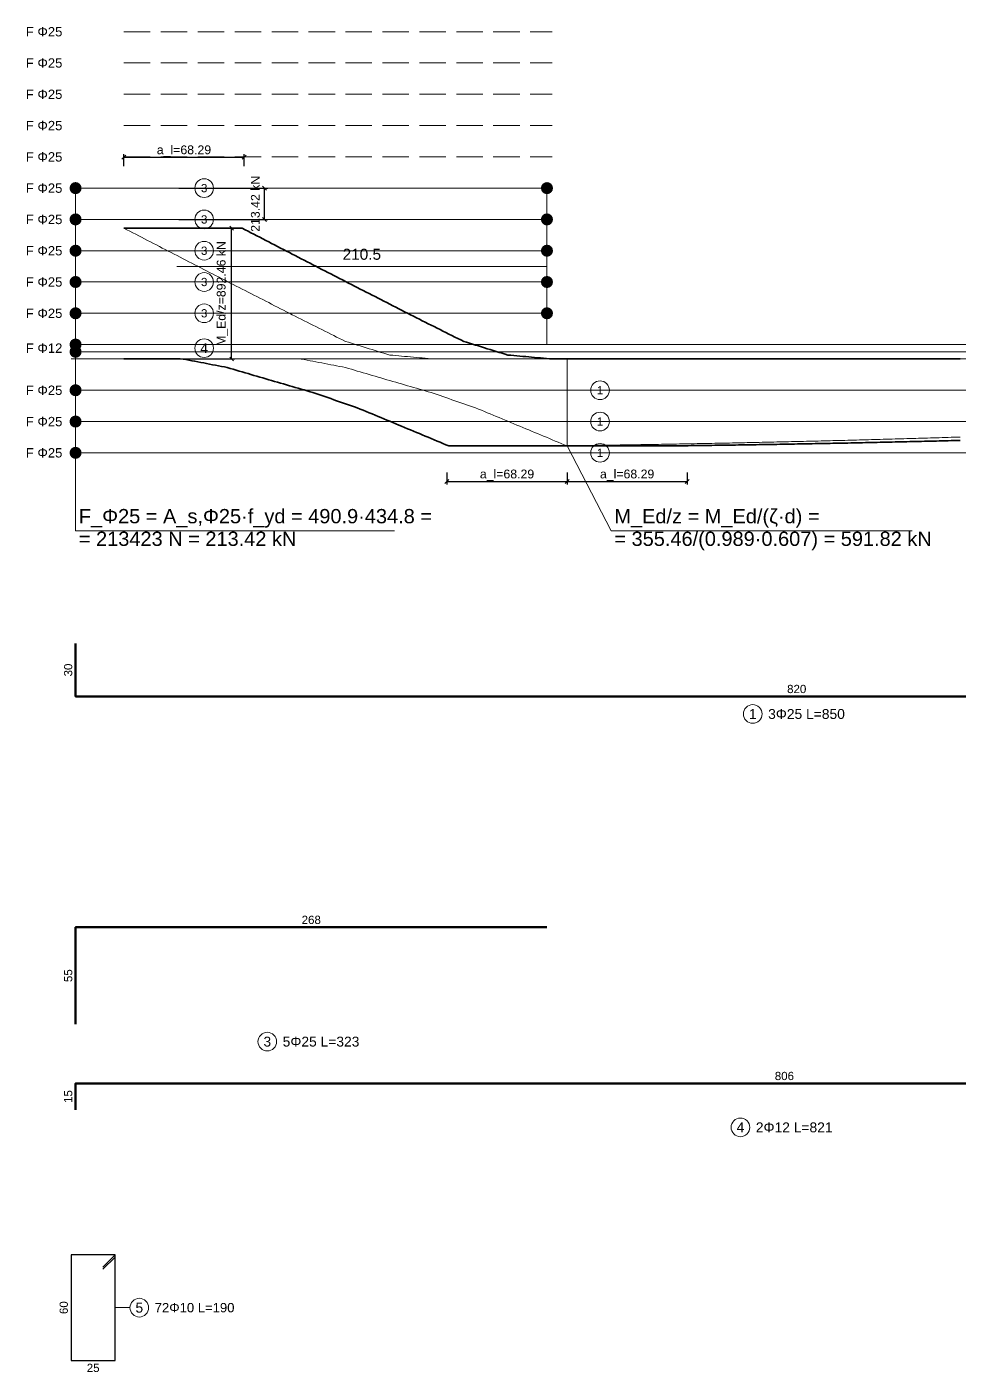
# Model space of a CAD drawing. Header units: millimetres. Extents: x -455 to 11942, y -2742 to 3320.
# Drawn here: x 3561 to 4091, y -2742 to -1978 of the extents above; entities that cross this region are included whole.
import ezdxf
from ezdxf.enums import TextEntityAlignment as Align

# ---------------------------------------------------------------- set-up
doc = ezdxf.new("R2010")
doc.units = ezdxf.units.MM
doc.linetypes.add('RC_DASHED', pattern=[21, 15, -6])
for name, color, linetype, lineweight in [('D-BARS', 1, 'Continuous', 50), ('D-CONCRETE', 7, 'Continuous', 35), ('D-DIM', 3, 'Continuous', 18), ('D-HIDDEN', 8, 'RC_DASHED', 13), ('D-LINKS', 5, 'Continuous', 25), ('D-TEXT', 7, 'Continuous', 18)]:
    doc.layers.add(name, color=color, linetype=linetype, lineweight=lineweight)
doc.styles.add('RC_TEXT', font='arial.ttf')
doc.dimstyles.new('RC_D25', dxfattribs={"dimtxt": 5, "dimasz": 2.25, "dimexe": 1.75, "dimexo": 1.25, "dimgap": 1, "dimtad": 1, "dimdec": 1, "dimdsep": 46, "dimtxsty": 'RC_TEXT', "dimblk": 'OBLIQUE', "dimcen": 2.5, "dimclrd": 3, "dimclre": 3, "dimclrt": 3, "dimazin": 3, "dimtfac": 1, "dimtmove": 2, "dimatfit": 3})

# ---------------------------------------------------------------- blocks, each defined once
blk = doc.blocks.new('_Oblique')
at = {"color": 0, "linetype": 'ByBlock', "lineweight": -2}
blk.add_line((-0.5, -0.5), (0.5, 0.5), dxfattribs=at)

msp = doc.modelspace()

# ---------------------------------------------------------------- hatches: boundary and pattern name
at = {"layer": 'D-TEXT'}
h = msp.add_hatch(color=7, dxfattribs=at)
h.dxf.hatch_style = 1
edge = h.paths.add_edge_path()
edge.add_arc((3589.12, -2069.2), 3.44, 0, 360)
h = msp.add_hatch(color=7, dxfattribs=at)
h.dxf.hatch_style = 1
edge = h.paths.add_edge_path()
edge.add_arc((3857.12, -2069.2), 3.44, 0, 360)
h = msp.add_hatch(color=7, dxfattribs=at)
h.dxf.hatch_style = 1
edge = h.paths.add_edge_path()
edge.add_arc((3589.12, -2086.99), 3.44, 0, 360)
h = msp.add_hatch(color=7, dxfattribs=at)
h.dxf.hatch_style = 1
edge = h.paths.add_edge_path()
edge.add_arc((3857.12, -2086.99), 3.44, 0, 360)
h = msp.add_hatch(color=7, dxfattribs=at)
h.dxf.hatch_style = 1
edge = h.paths.add_edge_path()
edge.add_arc((3589.12, -2104.78), 3.44, 0, 360)
h = msp.add_hatch(color=7, dxfattribs=at)
h.dxf.hatch_style = 1
edge = h.paths.add_edge_path()
edge.add_arc((3857.12, -2104.78), 3.44, 0, 360)
h = msp.add_hatch(color=7, dxfattribs=at)
h.dxf.hatch_style = 1
edge = h.paths.add_edge_path()
edge.add_arc((3589.12, -2122.56), 3.44, 0, 360)
h = msp.add_hatch(color=7, dxfattribs=at)
h.dxf.hatch_style = 1
edge = h.paths.add_edge_path()
edge.add_arc((3857.12, -2122.56), 3.44, 0, 360)
h = msp.add_hatch(color=7, dxfattribs=at)
h.dxf.hatch_style = 1
edge = h.paths.add_edge_path()
edge.add_arc((3589.12, -2140.35), 3.44, 0, 360)
h = msp.add_hatch(color=7, dxfattribs=at)
h.dxf.hatch_style = 1
edge = h.paths.add_edge_path()
edge.add_arc((3857.12, -2140.35), 3.44, 0, 360)
h = msp.add_hatch(color=7, dxfattribs=at)
h.dxf.hatch_style = 1
edge = h.paths.add_edge_path()
edge.add_arc((3589.12, -2158.13), 3.44, 0, 360)
h = msp.add_hatch(color=7, dxfattribs=at)
h.dxf.hatch_style = 1
edge = h.paths.add_edge_path()
edge.add_arc((3589.12, -2162.23), 3.44, 0, 360)
h = msp.add_hatch(color=7, dxfattribs=at)
h.dxf.hatch_style = 1
edge = h.paths.add_edge_path()
edge.add_arc((3589.12, -2184.11), 3.44, 0, 360)
h = msp.add_hatch(color=7, dxfattribs=at)
h.dxf.hatch_style = 1
edge = h.paths.add_edge_path()
edge.add_arc((3589.12, -2201.9), 3.44, 0, 360)
h = msp.add_hatch(color=7, dxfattribs=at)
h.dxf.hatch_style = 1
edge = h.paths.add_edge_path()
edge.add_arc((3589.12, -2219.68), 3.44, 0, 360)

# ---------------------------------------------------------------- linework, layer by layer
at = {"layer": 'D-BARS'}
for points in [[(3589.12, -2328.15), (3589.12, -2358.15), (4409.12, -2358.15)], [(3589.12, -2544.4), (3589.12, -2489.4), (3857.12, -2489.4)], [(3589.12, -2593.15), (3589.12, -2578.15), (4395.12, -2578.15)]]:
    msp.add_lwpolyline(points, dxfattribs=at)
at = {"layer": 'D-CONCRETE'}
for points in [[(3616.62, -2091.95), (3618.3, -2091.95), (3619.98, -2091.95), (3621.66, -2091.95), (3623.34, -2091.95), (3625.01, -2091.95), (3626.69, -2091.95), (3628.37, -2091.95), (3630.05, -2091.95), (3631.73, -2091.95), (3633.41, -2091.95), (3635.09, -2091.95), (3636.77, -2091.95), (3638.45, -2091.95), (3640.13, -2091.95), (3641.81, -2091.95), (3643.49, -2091.95), (3645.17, -2091.95), (3646.85, -2091.95), (3648.53, -2091.95), (3650.21, -2091.95), (3651.89, -2091.95), (3653.57, -2091.95), (3655.25, -2091.95), (3656.93, -2091.95), (3658.61, -2091.95), (3660.29, -2091.95), (3661.97, -2091.95), (3663.65, -2091.95), (3665.33, -2091.95), (3667.01, -2091.95), (3668.69, -2091.95), (3670.37, -2091.95), (3672.04, -2091.95), (3673.72, -2091.95), (3675.4, -2091.95), (3677.08, -2091.95), (3678.76, -2091.95), (3680.44, -2091.95), (3682.12, -2091.95), (3683.8, -2091.95), (3685.48, -2092.82), (3687.16, -2093.69), (3688.84, -2094.56), (3690.52, -2095.43), (3692.2, -2096.3), (3693.88, -2097.17), (3695.56, -2098.04), (3697.24, -2098.91), (3698.92, -2099.78), (3700.6, -2100.65), (3702.28, -2101.52), (3703.96, -2102.39), (3705.64, -2103.26), (3707.32, -2104.12), (3709, -2104.99), (3710.68, -2105.86), (3712.36, -2106.72), (3714.04, -2107.59), (3715.72, -2108.45), (3717.4, -2109.32), (3719.07, -2110.18), (3720.75, -2111.05), (3722.43, -2111.92), (3724.11, -2112.78), (3725.79, -2113.65), (3727.47, -2114.51), (3729.15, -2115.38), (3730.83, -2116.24), (3732.51, -2117.11), (3734.19, -2117.97), (3735.87, -2118.83), (3737.55, -2119.69), (3739.23, -2120.55), (3740.91, -2121.42), (3742.59, -2122.28), (3744.27, -2123.14), (3745.95, -2124), (3747.63, -2124.86), (3749.31, -2125.72), (3750.99, -2126.58), (3752.67, -2127.44), (3754.35, -2128.3), (3756.03, -2129.16), (3757.71, -2130.03), (3759.39, -2130.89), (3761.07, -2131.74), (3762.75, -2132.6), (3764.43, -2133.46), (3766.1, -2134.31), (3767.78, -2135.17), (3769.46, -2136.02), (3771.14, -2136.88), (3772.82, -2137.74), (3774.5, -2138.59), (3776.18, -2139.45), (3777.86, -2140.31), (3779.54, -2141.16), (3781.22, -2142.02), (3782.9, -2142.88), (3784.58, -2143.73), (3786.26, -2144.57), (3787.94, -2145.42), (3789.62, -2146.26), (3791.3, -2147.1), (3792.98, -2147.94), (3794.66, -2148.79), (3796.34, -2149.63), (3798.02, -2150.47), (3799.7, -2151.32), (3801.38, -2152.16), (3803.06, -2153), (3804.74, -2153.84), (3806.42, -2154.69), (3808.1, -2155.53), (3809.78, -2156.35), (3811.46, -2156.86), (3813.13, -2157.38), (3814.81, -2157.9), (3816.49, -2158.42), (3818.17, -2158.93), (3819.85, -2159.45), (3821.53, -2159.97), (3823.21, -2160.49), (3824.89, -2161.01), (3826.57, -2161.52), (3828.25, -2162.04), (3829.93, -2162.56), (3831.61, -2163.08), (3833.29, -2163.59), (3834.97, -2164.07), (3836.65, -2164.23), (3838.33, -2164.38), (3840.01, -2164.53), (3841.69, -2164.68), (3843.37, -2164.83), (3845.05, -2164.98), (3846.73, -2165.13), (3848.41, -2165.28), (3850.09, -2165.44), (3851.77, -2165.59), (3853.45, -2165.74), (3855.13, -2165.89), (3856.81, -2166.04), (3858.49, -2166.19), (3860.16, -2166.33), (3861.84, -2166.33), (3863.52, -2166.33), (3865.2, -2166.33), (3866.88, -2166.33), (3868.56, -2166.33), (3870.24, -2166.33), (3871.92, -2166.33), (3873.6, -2166.33), (3875.28, -2166.33), (3876.96, -2166.33), (3878.64, -2166.33), (3880.32, -2166.33), (3882, -2166.33), (3883.68, -2166.33), (3885.36, -2166.33), (3887.04, -2166.33), (3888.72, -2166.33), (3890.4, -2166.33), (3892.08, -2166.33), (3893.76, -2166.33), (3895.44, -2166.33), (3897.12, -2166.33), (3898.8, -2166.33), (3900.48, -2166.33), (3902.16, -2166.33), (3903.84, -2166.33), (3905.52, -2166.33), (3907.19, -2166.33), (3908.87, -2166.33), (3910.55, -2166.33), (3912.23, -2166.33), (3913.91, -2166.33), (3915.59, -2166.33), (3917.27, -2166.33), (3918.95, -2166.33), (3920.63, -2166.33), (3922.31, -2166.33), (3923.99, -2166.33), (3925.67, -2166.33), (3927.35, -2166.33), (3929.03, -2166.33), (3930.71, -2166.33), (3932.39, -2166.33), (3934.07, -2166.33), (3935.75, -2166.33), (3937.43, -2166.33), (3939.11, -2166.33), (3940.79, -2166.33), (3942.47, -2166.33), (3944.15, -2166.33), (3945.83, -2166.33), (3947.51, -2166.33), (3949.19, -2166.33), (3950.87, -2166.33), (3952.55, -2166.33), (3954.23, -2166.33), (3955.9, -2166.33), (3957.58, -2166.33), (3959.26, -2166.33), (3960.94, -2166.33), (3962.62, -2166.33), (3964.3, -2166.33), (3965.98, -2166.33), (3967.66, -2166.33), (3969.34, -2166.33), (3971.02, -2166.33), (3972.7, -2166.33), (3974.38, -2166.33), (3976.06, -2166.33), (3977.74, -2166.33), (3979.42, -2166.33), (3981.1, -2166.33), (3982.78, -2166.33), (3984.46, -2166.33), (3986.14, -2166.33), (3987.82, -2166.33), (3989.5, -2166.33), (3991.18, -2166.33), (3992.86, -2166.33), (3994.54, -2166.33), (3996.22, -2166.33), (3997.9, -2166.33), (3999.58, -2166.33), (4001.26, -2166.33), (4002.93, -2166.33), (4004.61, -2166.33), (4006.29, -2166.33), (4007.97, -2166.33), (4009.65, -2166.33), (4011.33, -2166.33), (4013.01, -2166.33), (4014.69, -2166.33), (4016.37, -2166.33), (4018.05, -2166.33), (4019.73, -2166.33), (4021.41, -2166.33), (4023.09, -2166.33), (4024.77, -2166.33), (4026.45, -2166.33), (4028.13, -2166.33), (4029.81, -2166.33), (4031.49, -2166.33), (4033.17, -2166.33), (4034.85, -2166.33), (4036.53, -2166.33), (4038.21, -2166.33), (4039.89, -2166.33), (4041.57, -2166.33), (4043.25, -2166.33), (4044.93, -2166.33), (4046.61, -2166.33), (4048.29, -2166.33), (4049.96, -2166.33), (4051.64, -2166.33), (4053.32, -2166.33), (4055, -2166.33), (4056.68, -2166.33), (4058.36, -2166.33), (4060.04, -2166.33), (4061.72, -2166.33), (4063.4, -2166.33), (4065.08, -2166.33), (4066.76, -2166.33), (4068.44, -2166.33), (4070.12, -2166.33), (4071.8, -2166.33), (4073.48, -2166.33), (4075.16, -2166.33), (4076.84, -2166.33), (4078.52, -2166.33), (4080.2, -2166.33), (4081.88, -2166.33), (4083.56, -2166.33), (4085.24, -2166.33), (4086.92, -2166.33), (4088.6, -2166.33), (4090.28, -2166.33), (4091.96, -2166.33)], [(3616.62, -2166.33), (3618.3, -2166.33), (3619.98, -2166.33), (3621.66, -2166.33), (3623.34, -2166.33), (3625.01, -2166.33), (3626.69, -2166.33), (3628.37, -2166.33), (3630.05, -2166.33), (3631.73, -2166.33), (3633.41, -2166.33), (3635.09, -2166.33), (3636.77, -2166.33), (3638.45, -2166.33), (3640.13, -2166.33), (3641.81, -2166.33), (3643.49, -2166.33), (3645.17, -2166.33), (3646.85, -2166.33), (3648.53, -2166.33), (3650.21, -2166.35), (3651.89, -2166.67), (3653.57, -2166.99), (3655.25, -2167.31), (3656.93, -2167.64), (3658.61, -2167.96), (3660.29, -2168.28), (3661.97, -2168.6), (3663.65, -2168.93), (3665.33, -2169.25), (3667.01, -2169.57), (3668.69, -2169.89), (3670.37, -2170.22), (3672.04, -2170.54), (3673.72, -2170.86), (3675.4, -2171.2), (3677.08, -2171.69), (3678.76, -2172.18), (3680.44, -2172.67), (3682.12, -2173.17), (3683.8, -2173.66), (3685.48, -2174.15), (3687.16, -2174.64), (3688.84, -2175.14), (3690.52, -2175.63), (3692.2, -2176.12), (3693.88, -2176.61), (3695.56, -2177.11), (3697.24, -2177.6), (3698.92, -2178.09), (3700.6, -2178.58), (3702.28, -2179.07), (3703.96, -2179.56), (3705.64, -2180.05), (3707.32, -2180.54), (3709, -2181.03), (3710.68, -2181.52), (3712.36, -2182), (3714.04, -2182.49), (3715.72, -2182.98), (3717.4, -2183.47), (3719.07, -2183.96), (3720.75, -2184.45), (3722.43, -2184.94), (3724.11, -2185.43), (3725.79, -2185.93), (3727.47, -2186.52), (3729.15, -2187.1), (3730.83, -2187.69), (3732.51, -2188.28), (3734.19, -2188.87), (3735.87, -2189.46), (3737.55, -2190.05), (3739.23, -2190.64), (3740.91, -2191.23), (3742.59, -2191.82), (3744.27, -2192.4), (3745.95, -2192.99), (3747.63, -2193.58), (3749.31, -2194.17), (3750.99, -2194.77), (3752.67, -2195.47), (3754.35, -2196.17), (3756.03, -2196.87), (3757.71, -2197.57), (3759.39, -2198.27), (3761.07, -2198.97), (3762.75, -2199.67), (3764.43, -2200.37), (3766.1, -2201.07), (3767.78, -2201.77), (3769.46, -2202.46), (3771.14, -2203.16), (3772.82, -2203.86), (3774.5, -2204.56), (3776.18, -2205.26), (3777.86, -2205.96), (3779.54, -2206.66), (3781.22, -2207.36), (3782.9, -2208.06), (3784.58, -2208.76), (3786.26, -2209.46), (3787.94, -2210.16), (3789.62, -2210.86), (3791.3, -2211.56), (3792.98, -2212.26), (3794.66, -2212.96), (3796.34, -2213.66), (3798.02, -2214.36), (3799.7, -2215.06), (3801.38, -2215.64), (3803.06, -2215.64), (3804.74, -2215.64), (3806.42, -2215.64), (3808.1, -2215.64), (3809.78, -2215.64), (3811.46, -2215.64), (3813.13, -2215.64), (3814.81, -2215.64), (3816.49, -2215.64), (3818.17, -2215.64), (3819.85, -2215.64), (3821.53, -2215.64), (3823.21, -2215.64), (3824.89, -2215.64), (3826.57, -2215.64), (3828.25, -2215.64), (3829.93, -2215.64), (3831.61, -2215.64), (3833.29, -2215.64), (3834.97, -2215.64), (3836.65, -2215.64), (3838.33, -2215.64), (3840.01, -2215.64), (3841.69, -2215.64), (3843.37, -2215.64), (3845.05, -2215.64), (3846.73, -2215.64), (3848.41, -2215.64), (3850.09, -2215.64), (3851.77, -2215.64), (3853.45, -2215.64), (3855.13, -2215.64), (3856.81, -2215.64), (3858.49, -2215.64), (3860.16, -2215.64), (3861.84, -2215.64), (3863.52, -2215.64), (3865.2, -2215.64), (3866.88, -2215.64), (3868.56, -2215.64), (3870.24, -2215.64), (3871.92, -2215.64), (3873.6, -2215.64), (3875.28, -2215.64), (3876.96, -2215.64), (3878.64, -2215.64), (3880.32, -2215.64), (3882, -2215.64), (3883.68, -2215.64), (3885.36, -2215.64), (3887.04, -2215.64), (3888.72, -2215.64), (3890.4, -2215.64), (3892.08, -2215.64), (3893.76, -2215.64), (3895.44, -2215.64), (3897.12, -2215.64), (3898.8, -2215.64), (3900.48, -2215.64), (3902.16, -2215.64), (3903.84, -2215.64), (3905.52, -2215.64), (3907.19, -2215.64), (3908.87, -2215.64), (3910.55, -2215.64), (3912.23, -2215.64), (3913.91, -2215.64), (3915.59, -2215.64), (3917.27, -2215.64), (3918.95, -2215.64), (3920.63, -2215.64), (3922.31, -2215.64), (3923.99, -2215.64), (3925.67, -2215.64), (3927.35, -2215.64), (3929.03, -2215.64), (3930.71, -2215.64), (3932.39, -2215.64), (3934.07, -2215.64), (3935.75, -2215.64), (3937.43, -2215.62), (3939.11, -2215.6), (3940.79, -2215.58), (3942.47, -2215.55), (3944.15, -2215.53), (3945.83, -2215.51), (3947.51, -2215.48), (3949.19, -2215.46), (3950.87, -2215.44), (3952.55, -2215.41), (3954.23, -2215.39), (3955.9, -2215.37), (3957.58, -2215.34), (3959.26, -2215.32), (3960.94, -2215.3), (3962.62, -2215.27), (3964.3, -2215.24), (3965.98, -2215.22), (3967.66, -2215.19), (3969.34, -2215.16), (3971.02, -2215.14), (3972.7, -2215.11), (3974.38, -2215.08), (3976.06, -2215.06), (3977.74, -2215.03), (3979.42, -2215), (3981.1, -2214.98), (3982.78, -2214.95), (3984.46, -2214.92), (3986.14, -2214.9), (3987.82, -2214.87), (3989.5, -2214.84), (3991.18, -2214.8), (3992.86, -2214.77), (3994.54, -2214.74), (3996.22, -2214.71), (3997.9, -2214.68), (3999.58, -2214.65), (4001.26, -2214.62), (4002.93, -2214.59), (4004.61, -2214.56), (4006.29, -2214.53), (4007.97, -2214.5), (4009.65, -2214.47), (4011.33, -2214.44), (4013.01, -2214.41), (4014.69, -2214.37), (4016.37, -2214.34), (4018.05, -2214.31), (4019.73, -2214.27), (4021.41, -2214.24), (4023.09, -2214.21), (4024.77, -2214.17), (4026.45, -2214.14), (4028.13, -2214.1), (4029.81, -2214.07), (4031.49, -2214.04), (4033.17, -2214), (4034.85, -2213.97), (4036.53, -2213.93), (4038.21, -2213.9), (4039.89, -2213.86), (4041.57, -2213.82), (4043.25, -2213.79), (4044.93, -2213.75), (4046.61, -2213.71), (4048.29, -2213.67), (4049.96, -2213.64), (4051.64, -2213.6), (4053.32, -2213.56), (4055, -2213.52), (4056.68, -2213.49), (4058.36, -2213.45), (4060.04, -2213.41), (4061.72, -2213.37), (4063.4, -2213.33), (4065.08, -2213.29), (4066.76, -2213.25), (4068.44, -2213.21), (4070.12, -2213.17), (4071.8, -2213.13), (4073.48, -2213.09), (4075.16, -2213.05), (4076.84, -2213.01), (4078.52, -2212.97), (4080.2, -2212.92), (4081.88, -2212.88), (4083.56, -2212.84), (4085.24, -2212.8), (4086.92, -2212.76), (4088.6, -2212.72), (4090.28, -2212.67), (4091.96, -2212.63)]]:
    msp.add_lwpolyline(points, dxfattribs=at)
at = {"layer": 'D-HIDDEN'}
for p, q in [((3616.62, -1980.28), (3860.16, -1980.28)), ((3616.62, -1998.06), (3860.16, -1998.06)), ((3616.62, -2015.85), (3860.16, -2015.85)), ((3616.62, -2033.63), (3860.16, -2033.63)), ((3616.62, -2051.42), (3860.16, -2051.42)), ((3857.12, -2069.2), (3860.16, -2069.2)), ((3857.12, -2086.99), (3860.16, -2086.99)), ((3857.12, -2104.78), (3860.16, -2104.78)), ((3857.12, -2122.56), (3860.16, -2122.56)), ((3857.12, -2140.35), (3860.16, -2140.35)), ((3586.62, -2184.11), (3589.12, -2184.11)), ((3586.62, -2201.9), (3589.12, -2201.9)), ((3586.62, -2219.68), (3589.12, -2219.68))]:
    msp.add_line(p, q, dxfattribs=at)
at = {"layer": 'D-LINKS'}
for p, q in [((3611.62, -2675.65), (3604.62, -2682.65)), ((3611.62, -2676.85), (3604.62, -2683.85))]:
    msp.add_line(p, q, dxfattribs=at)
msp.add_lwpolyline([(3586.62, -2735.65), (3611.62, -2735.65), (3611.62, -2675.65), (3586.62, -2675.65)], close=True, dxfattribs=at)
at = {"layer": 'D-TEXT'}
for p, q in [((3589.12, -2069.2), (3857.12, -2069.2)), ((3589.12, -2158.13), (3589.12, -2069.2)), ((3857.12, -2158.13), (3857.12, -2069.2)), ((3589.12, -2086.99), (3857.12, -2086.99)), ((3589.12, -2104.78), (3857.12, -2104.78)), ((3646.62, -2113.67), (3857.12, -2113.67)), ((3589.12, -2122.56), (3857.12, -2122.56)), ((3589.12, -2140.35), (3857.12, -2140.35)), ((3589.12, -2158.13), (5154.12, -2158.13)), ((3589.12, -2166.33), (3589.12, -2158.13)), ((3589.12, -2162.23), (5154.12, -2162.23)), ((3586.62, -2166.33), (5156.62, -2166.33)), ((3589.12, -2166.33), (3589.12, -2219.68)), ((3868.56, -2166.33), (3868.56, -2215.64)), ((3589.12, -2184.11), (5154.12, -2184.11)), ((3589.12, -2184.11), (3589.12, -2264.06)), ((3589.12, -2201.9), (5154.12, -2201.9)), ((3589.12, -2219.68), (5154.12, -2219.68)), ((3589.12, -2264.06), (3770.47, -2264.06)), ((3620.05, -2705.65), (3611.62, -2705.65))]:
    msp.add_line(p, q, dxfattribs=at)
for points in [[(3616.62, -2091.95), (3618.3, -2092.82), (3619.98, -2093.69), (3621.66, -2094.56), (3623.34, -2095.43), (3625.01, -2096.3), (3626.69, -2097.17), (3628.37, -2098.04), (3630.05, -2098.91), (3631.73, -2099.78), (3633.41, -2100.65), (3635.09, -2101.52), (3636.77, -2102.39), (3638.45, -2103.26), (3640.13, -2104.12), (3641.81, -2104.99), (3643.49, -2105.86), (3645.17, -2106.72), (3646.85, -2107.59), (3648.53, -2108.45), (3650.21, -2109.32), (3651.89, -2110.18), (3653.57, -2111.05), (3655.25, -2111.92), (3656.93, -2112.78), (3658.61, -2113.65), (3660.29, -2114.51), (3661.97, -2115.38), (3663.65, -2116.24), (3665.33, -2117.11), (3667.01, -2117.97), (3668.69, -2118.83), (3670.37, -2119.69), (3672.04, -2120.55), (3673.72, -2121.42), (3675.4, -2122.28), (3677.08, -2123.14), (3678.76, -2124), (3680.44, -2124.86), (3682.12, -2125.72), (3683.8, -2126.58), (3685.48, -2127.44), (3687.16, -2128.3), (3688.84, -2129.16), (3690.52, -2130.03), (3692.2, -2130.89), (3693.88, -2131.74), (3695.56, -2132.6), (3697.24, -2133.46), (3698.92, -2134.31), (3700.6, -2135.17), (3702.28, -2136.02), (3703.96, -2136.88), (3705.64, -2137.74), (3707.32, -2138.59), (3709, -2139.45), (3710.68, -2140.31), (3712.36, -2141.16), (3714.04, -2142.02), (3715.72, -2142.88), (3717.4, -2143.73), (3719.07, -2144.57), (3720.75, -2145.42), (3722.43, -2146.26), (3724.11, -2147.1), (3725.79, -2147.94), (3727.47, -2148.79), (3729.15, -2149.63), (3730.83, -2150.47), (3732.51, -2151.32), (3734.19, -2152.16), (3735.87, -2153), (3737.55, -2153.84), (3739.23, -2154.69), (3740.91, -2155.53), (3742.59, -2156.35), (3744.27, -2156.86), (3745.95, -2157.38), (3747.63, -2157.9), (3749.31, -2158.42), (3750.99, -2158.93), (3752.67, -2159.45), (3754.35, -2159.97), (3756.03, -2160.49), (3757.71, -2161.01), (3759.39, -2161.52), (3761.07, -2162.04), (3762.75, -2162.56), (3764.43, -2163.08), (3766.1, -2163.59), (3767.78, -2164.07), (3769.46, -2164.23), (3771.14, -2164.38), (3772.82, -2164.53), (3774.5, -2164.68), (3776.18, -2164.83), (3777.86, -2164.98), (3779.54, -2165.13), (3781.22, -2165.28), (3782.9, -2165.44), (3784.58, -2165.59), (3786.26, -2165.74), (3787.94, -2165.89), (3789.62, -2166.04), (3791.3, -2166.19), (3792.98, -2166.33), (3794.66, -2166.33), (3796.34, -2166.33), (3798.02, -2166.33), (3799.7, -2166.33), (3801.38, -2166.33), (3803.06, -2166.33), (3804.74, -2166.33), (3806.42, -2166.33), (3808.1, -2166.33), (3809.78, -2166.33), (3811.46, -2166.33), (3813.13, -2166.33), (3814.81, -2166.33), (3816.49, -2166.33), (3818.17, -2166.33), (3819.85, -2166.33), (3821.53, -2166.33), (3823.21, -2166.33), (3824.89, -2166.33), (3826.57, -2166.33), (3828.25, -2166.33), (3829.93, -2166.33), (3831.61, -2166.33), (3833.29, -2166.33), (3834.97, -2166.33), (3836.65, -2166.33), (3838.33, -2166.33), (3840.01, -2166.33), (3841.69, -2166.33), (3843.37, -2166.33), (3845.05, -2166.33), (3846.73, -2166.33), (3848.41, -2166.33), (3850.09, -2166.33), (3851.77, -2166.33), (3853.45, -2166.33), (3855.13, -2166.33), (3856.81, -2166.33), (3858.49, -2166.33), (3860.16, -2166.33), (3861.84, -2166.33), (3863.52, -2166.33), (3865.2, -2166.33), (3866.88, -2166.33), (3868.56, -2166.33), (3870.24, -2166.33), (3871.92, -2166.33), (3873.6, -2166.33), (3875.28, -2166.33), (3876.96, -2166.33), (3878.64, -2166.33), (3880.32, -2166.33), (3882, -2166.33), (3883.68, -2166.33), (3885.36, -2166.33), (3887.04, -2166.33), (3888.72, -2166.33), (3890.4, -2166.33), (3892.08, -2166.33), (3893.76, -2166.33), (3895.44, -2166.33), (3897.12, -2166.33), (3898.8, -2166.33), (3900.48, -2166.33), (3902.16, -2166.33), (3903.84, -2166.33), (3905.52, -2166.33), (3907.19, -2166.33), (3908.87, -2166.33), (3910.55, -2166.33), (3912.23, -2166.33), (3913.91, -2166.33), (3915.59, -2166.33), (3917.27, -2166.33), (3918.95, -2166.33), (3920.63, -2166.33), (3922.31, -2166.33), (3923.99, -2166.33), (3925.67, -2166.33), (3927.35, -2166.33), (3929.03, -2166.33), (3930.71, -2166.33), (3932.39, -2166.33), (3934.07, -2166.33), (3935.75, -2166.33), (3937.43, -2166.33), (3939.11, -2166.33), (3940.79, -2166.33), (3942.47, -2166.33), (3944.15, -2166.33), (3945.83, -2166.33), (3947.51, -2166.33), (3949.19, -2166.33), (3950.87, -2166.33), (3952.55, -2166.33), (3954.23, -2166.33), (3955.9, -2166.33), (3957.58, -2166.33), (3959.26, -2166.33), (3960.94, -2166.33), (3962.62, -2166.33), (3964.3, -2166.33), (3965.98, -2166.33), (3967.66, -2166.33), (3969.34, -2166.33), (3971.02, -2166.33), (3972.7, -2166.33), (3974.38, -2166.33), (3976.06, -2166.33), (3977.74, -2166.33), (3979.42, -2166.33), (3981.1, -2166.33), (3982.78, -2166.33), (3984.46, -2166.33), (3986.14, -2166.33), (3987.82, -2166.33), (3989.5, -2166.33), (3991.18, -2166.33), (3992.86, -2166.33), (3994.54, -2166.33), (3996.22, -2166.33), (3997.9, -2166.33), (3999.58, -2166.33), (4001.26, -2166.33), (4002.93, -2166.33), (4004.61, -2166.33), (4006.29, -2166.33), (4007.97, -2166.33), (4009.65, -2166.33), (4011.33, -2166.33), (4013.01, -2166.33), (4014.69, -2166.33), (4016.37, -2166.33), (4018.05, -2166.33), (4019.73, -2166.33), (4021.41, -2166.33), (4023.09, -2166.33), (4024.77, -2166.33), (4026.45, -2166.33), (4028.13, -2166.33), (4029.81, -2166.33), (4031.49, -2166.33), (4033.17, -2166.33), (4034.85, -2166.33), (4036.53, -2166.33), (4038.21, -2166.33), (4039.89, -2166.33), (4041.57, -2166.33), (4043.25, -2166.33), (4044.93, -2166.33), (4046.61, -2166.33), (4048.29, -2166.33), (4049.96, -2166.33), (4051.64, -2166.33), (4053.32, -2166.33), (4055, -2166.33), (4056.68, -2166.33), (4058.36, -2166.33), (4060.04, -2166.33), (4061.72, -2166.33), (4063.4, -2166.33), (4065.08, -2166.33), (4066.76, -2166.33), (4068.44, -2166.33), (4070.12, -2166.33), (4071.8, -2166.33), (4073.48, -2166.33), (4075.16, -2166.33), (4076.84, -2166.33), (4078.52, -2166.33), (4080.2, -2166.33), (4081.88, -2166.33), (4083.56, -2166.33), (4085.24, -2166.33), (4086.92, -2166.33), (4088.6, -2166.33), (4090.28, -2166.33), (4091.96, -2166.33)], [(3616.62, -2166.33), (3618.3, -2166.33), (3619.98, -2166.33), (3621.66, -2166.33), (3623.34, -2166.33), (3625.01, -2166.33), (3626.69, -2166.33), (3628.37, -2166.33), (3630.05, -2166.33), (3631.73, -2166.33), (3633.41, -2166.33), (3635.09, -2166.33), (3636.77, -2166.33), (3638.45, -2166.33), (3640.13, -2166.33), (3641.81, -2166.33), (3643.49, -2166.33), (3645.17, -2166.33), (3646.85, -2166.33), (3648.53, -2166.33), (3650.21, -2166.33), (3651.89, -2166.33), (3653.57, -2166.33), (3655.25, -2166.33), (3656.93, -2166.33), (3658.61, -2166.33), (3660.29, -2166.33), (3661.97, -2166.33), (3663.65, -2166.33), (3665.33, -2166.33), (3667.01, -2166.33), (3668.69, -2166.33), (3670.37, -2166.33), (3672.04, -2166.33), (3673.72, -2166.33), (3675.4, -2166.33), (3677.08, -2166.33), (3678.76, -2166.33), (3680.44, -2166.33), (3682.12, -2166.33), (3683.8, -2166.33), (3685.48, -2166.33), (3687.16, -2166.33), (3688.84, -2166.33), (3690.52, -2166.33), (3692.2, -2166.33), (3693.88, -2166.33), (3695.56, -2166.33), (3697.24, -2166.33), (3698.92, -2166.33), (3700.6, -2166.33), (3702.28, -2166.33), (3703.96, -2166.33), (3705.64, -2166.33), (3707.32, -2166.33), (3709, -2166.33), (3710.68, -2166.33), (3712.36, -2166.33), (3714.04, -2166.33), (3715.72, -2166.33), (3717.4, -2166.35), (3719.07, -2166.67), (3720.75, -2166.99), (3722.43, -2167.31), (3724.11, -2167.64), (3725.79, -2167.96), (3727.47, -2168.28), (3729.15, -2168.6), (3730.83, -2168.93), (3732.51, -2169.25), (3734.19, -2169.57), (3735.87, -2169.89), (3737.55, -2170.22), (3739.23, -2170.54), (3740.91, -2170.86), (3742.59, -2171.2), (3744.27, -2171.69), (3745.95, -2172.18), (3747.63, -2172.67), (3749.31, -2173.17), (3750.99, -2173.66), (3752.67, -2174.15), (3754.35, -2174.64), (3756.03, -2175.14), (3757.71, -2175.63), (3759.39, -2176.12), (3761.07, -2176.61), (3762.75, -2177.11), (3764.43, -2177.6), (3766.1, -2178.09), (3767.78, -2178.58), (3769.46, -2179.07), (3771.14, -2179.56), (3772.82, -2180.05), (3774.5, -2180.54), (3776.18, -2181.03), (3777.86, -2181.52), (3779.54, -2182), (3781.22, -2182.49), (3782.9, -2182.98), (3784.58, -2183.47), (3786.26, -2183.96), (3787.94, -2184.45), (3789.62, -2184.94), (3791.3, -2185.43), (3792.98, -2185.93), (3794.66, -2186.52), (3796.34, -2187.1), (3798.02, -2187.69), (3799.7, -2188.28), (3801.38, -2188.87), (3803.06, -2189.46), (3804.74, -2190.05), (3806.42, -2190.64), (3808.1, -2191.23), (3809.78, -2191.82), (3811.46, -2192.4), (3813.13, -2192.99), (3814.81, -2193.58), (3816.49, -2194.17), (3818.17, -2194.77), (3819.85, -2195.47), (3821.53, -2196.17), (3823.21, -2196.87), (3824.89, -2197.57), (3826.57, -2198.27), (3828.25, -2198.97), (3829.93, -2199.67), (3831.61, -2200.37), (3833.29, -2201.07), (3834.97, -2201.77), (3836.65, -2202.46), (3838.33, -2203.16), (3840.01, -2203.86), (3841.69, -2204.56), (3843.37, -2205.26), (3845.05, -2205.96), (3846.73, -2206.66), (3848.41, -2207.36), (3850.09, -2208.06), (3851.77, -2208.76), (3853.45, -2209.46), (3855.13, -2210.16), (3856.81, -2210.86), (3858.49, -2211.56), (3860.16, -2212.26), (3861.84, -2212.96), (3863.52, -2213.66), (3865.2, -2214.36), (3866.88, -2215.06), (3868.56, -2215.64), (3870.24, -2215.62), (3871.92, -2215.6), (3873.6, -2215.58), (3875.28, -2215.55), (3876.96, -2215.53), (3878.64, -2215.51), (3880.32, -2215.48), (3882, -2215.46), (3883.68, -2215.44), (3885.36, -2215.41), (3887.04, -2215.39), (3888.72, -2215.37), (3890.4, -2215.34), (3892.08, -2215.32), (3893.76, -2215.3), (3895.44, -2215.27), (3897.12, -2215.24), (3898.8, -2215.22), (3900.48, -2215.19), (3902.16, -2215.16), (3903.84, -2215.14), (3905.52, -2215.11), (3907.19, -2215.08), (3908.87, -2215.06), (3910.55, -2215.03), (3912.23, -2215), (3913.91, -2214.98), (3915.59, -2214.95), (3917.27, -2214.92), (3918.95, -2214.9), (3920.63, -2214.87), (3922.31, -2214.84), (3923.99, -2214.8), (3925.67, -2214.77), (3927.35, -2214.74), (3929.03, -2214.71), (3930.71, -2214.68), (3932.39, -2214.65), (3934.07, -2214.62), (3935.75, -2214.59), (3937.43, -2214.56), (3939.11, -2214.53), (3940.79, -2214.5), (3942.47, -2214.47), (3944.15, -2214.44), (3945.83, -2214.41), (3947.51, -2214.37), (3949.19, -2214.34), (3950.87, -2214.31), (3952.55, -2214.27), (3954.23, -2214.24), (3955.9, -2214.21), (3957.58, -2214.17), (3959.26, -2214.14), (3960.94, -2214.1), (3962.62, -2214.07), (3964.3, -2214.04), (3965.98, -2214), (3967.66, -2213.97), (3969.34, -2213.93), (3971.02, -2213.9), (3972.7, -2213.86), (3974.38, -2213.82), (3976.06, -2213.79), (3977.74, -2213.75), (3979.42, -2213.71), (3981.1, -2213.67), (3982.78, -2213.64), (3984.46, -2213.6), (3986.14, -2213.56), (3987.82, -2213.52), (3989.5, -2213.49), (3991.18, -2213.45), (3992.86, -2213.41), (3994.54, -2213.37), (3996.22, -2213.33), (3997.9, -2213.29), (3999.58, -2213.25), (4001.26, -2213.21), (4002.93, -2213.17), (4004.61, -2213.13), (4006.29, -2213.09), (4007.97, -2213.05), (4009.65, -2213.01), (4011.33, -2212.97), (4013.01, -2212.92), (4014.69, -2212.88), (4016.37, -2212.84), (4018.05, -2212.8), (4019.73, -2212.76), (4021.41, -2212.72), (4023.09, -2212.67), (4024.77, -2212.63), (4026.45, -2212.58), (4028.13, -2212.54), (4029.81, -2212.49), (4031.49, -2212.45), (4033.17, -2212.41), (4034.85, -2212.36), (4036.53, -2212.32), (4038.21, -2212.27), (4039.89, -2212.23), (4041.57, -2212.18), (4043.25, -2212.14), (4044.93, -2212.09), (4046.61, -2212.05), (4048.29, -2212), (4049.96, -2211.95), (4051.64, -2211.9), (4053.32, -2211.85), (4055, -2211.81), (4056.68, -2211.76), (4058.36, -2211.71), (4060.04, -2211.66), (4061.72, -2211.62), (4063.4, -2211.57), (4065.08, -2211.52), (4066.76, -2211.47), (4068.44, -2211.42), (4070.12, -2211.37), (4071.8, -2211.32), (4073.48, -2211.27), (4075.16, -2211.22), (4076.84, -2211.17), (4078.52, -2211.12), (4080.2, -2211.07), (4081.88, -2211.01), (4083.56, -2210.96), (4085.24, -2210.91), (4086.92, -2210.86), (4088.6, -2210.81), (4090.28, -2210.76), (4091.96, -2210.71)], [(3868.56, -2215.64), (3893.56, -2264.06), (4064.84, -2264.06)]]:
    msp.add_lwpolyline(points, dxfattribs=at)
for centre in [(3662.24, -2069.2), (3662.24, -2086.99), (3662.24, -2104.78), (3662.24, -2122.56), (3662.24, -2140.35), (3662.24, -2160.18), (3887.31, -2184.11), (3887.31, -2201.9), (3887.31, -2219.68), (3974.12, -2368.15), (3698.12, -2554.4), (3967.12, -2603.15), (3625.37, -2705.65)]:
    msp.add_circle(centre, 5.31, dxfattribs=at)

# ---------------------------------------------------------------- texts
at = {"layer": 'D-TEXT', "style": 'RC_TEXT'}
for s, p in [('F Φ25', (3581.62, -1980.28)), ('F Φ25', (3581.62, -1998.06)), ('F Φ25', (3581.62, -2015.85)), ('F Φ25', (3581.62, -2033.63)), ('F Φ25', (3581.62, -2051.42)), ('F Φ25', (3581.62, -2069.2)), ('F Φ25', (3581.62, -2086.99)), ('F Φ25', (3581.62, -2104.78)), ('F Φ25', (3581.62, -2122.56)), ('F Φ25', (3581.62, -2140.35)), ('F Φ12', (3581.62, -2160.18)), ('F Φ25', (3581.62, -2184.11)), ('F Φ25', (3581.62, -2201.9)), ('F Φ25', (3581.62, -2219.68))]:
    msp.add_text(s, height=5.312, dxfattribs=at).set_placement(p, align=Align.MIDDLE_RIGHT)
for s, height, p in [('3', 4.68, (3662.24, -2069.2)), ('3', 4.68, (3662.24, -2086.99)), ('3', 4.68, (3662.24, -2104.78)), ('210.5', 6.25, (3751.87, -2106.79)), ('3', 4.68, (3662.24, -2122.56)), ('3', 4.68, (3662.24, -2140.35)), ('4', 5.62, (3662.24, -2160.18)), ('1', 4.68, (3887.31, -2184.11)), ('1', 4.68, (3887.31, -2201.9)), ('1', 4.68, (3887.31, -2219.68)), ('820', 4.688, (3999.12, -2353.93)), ('1', 5.62, (3974.12, -2368.15)), ('268', 4.688, (3723.12, -2485.18)), ('3', 5.62, (3698.12, -2554.4)), ('806', 4.688, (3992.12, -2573.93)), ('4', 5.62, (3967.12, -2603.15)), ('5', 5.62, (3625.37, -2705.65)), ('25', 4.688, (3599.12, -2739.87))]:
    msp.add_text(s, height=height, dxfattribs=at).set_placement(p, align=Align.MIDDLE_CENTER)
for s, p in [('F_Φ25 = A_s,Φ25·f_yd = 490.9·434.8 =', (3590.99, -2262.18)), ('M_Ed/z = M_Ed/(ζ·d) =', (3895.44, -2262.18)), ('= 213423 N = 213.42 kN', (3590.99, -2275.03)), ('= 355.46/(0.989·0.607) = 591.82 kN', (3895.44, -2275.03))]:
    msp.add_text(s, height=8.125, dxfattribs=at).set_placement(p, align=Align.BOTTOM_LEFT)
for s, rotation, p in [('30', -270, (3584.9, -2343.15)), ('55', 90, (3584.9, -2516.9)), ('15', 90, (3584.9, -2585.65)), ('60', 90, (3582.4, -2705.65))]:
    msp.add_text(s, height=4.688, rotation=rotation, dxfattribs=at).set_placement(p, align=Align.MIDDLE_CENTER)
for s, height, p in [('3Φ25 L=850', 5.625, (3982.87, -2368.15)), ('5Φ25 L=323', 5.625, (3706.87, -2554.4)), ('2Φ12 L=821', 5.625, (3975.87, -2603.15)), ('72Φ10 L=190', 5.3125, (3634.12, -2705.65))]:
    msp.add_text(s, height=height, dxfattribs=at).set_placement(p, align=Align.MIDDLE_LEFT)

# ---------------------------------------------------------------- dimensions: what is measured, and where the dimension line sits
at = {"layer": 'D-DIM'}
for base, p1, p2 in [((3616.62, -2051.64), (3616.62, -2057.89), (3684.9, -2057.89)), ((3800.28, -2235.93), (3800.28, -2229.68), (3868.56, -2229.68)), ((3868.56, -2235.93), (3868.56, -2229.68), (3936.85, -2229.68))]:
    msp.add_linear_dim(base=base, p1=p1, p2=p2, text='a_l=68.29', dimstyle='RC_D25', dxfattribs=at).render()
for base, p1, p2, text in [((3696.62, -2086.99), (3646.62, -2086.99), (3646.62, -2069.2), '213.42 kN'), ((3677.87, -2166.33), (3616.62, -2166.33), (3616.62, -2091.95), 'M_Ed/z=892.46 kN')]:
    msp.add_linear_dim(base=base, p1=p1, p2=p2, angle=90, text=text, dimstyle='RC_D25', dxfattribs=at).render()

doc.saveas('drawing.dxf')
